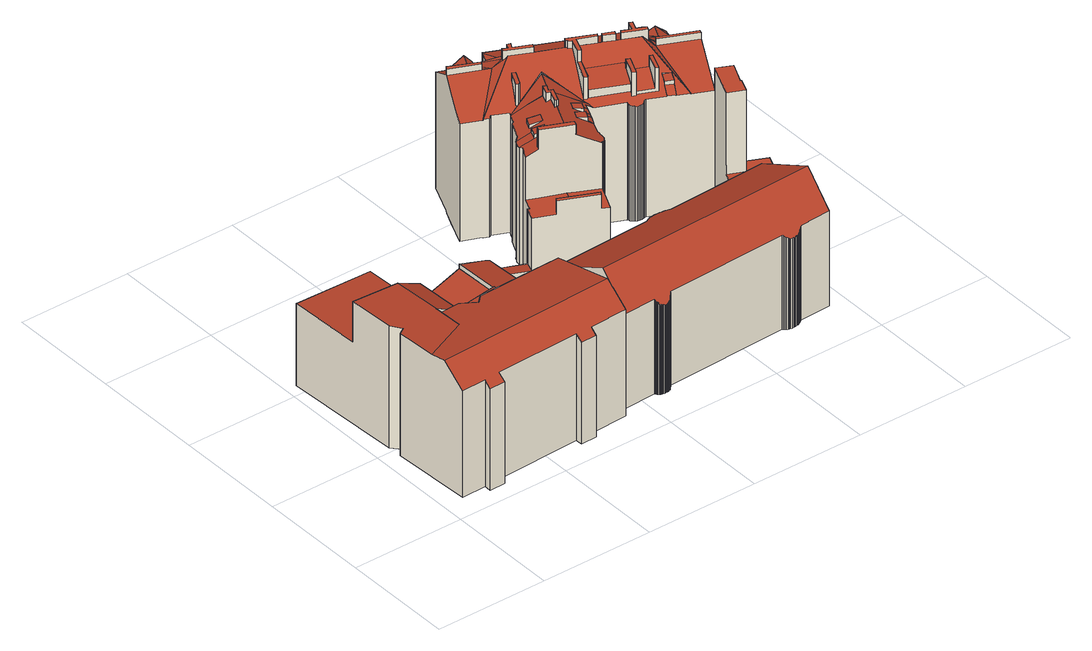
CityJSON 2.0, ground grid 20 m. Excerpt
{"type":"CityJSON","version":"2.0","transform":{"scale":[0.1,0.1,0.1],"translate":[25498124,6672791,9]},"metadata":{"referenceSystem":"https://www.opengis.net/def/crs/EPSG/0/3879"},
"CityObjects":{
"building1":{"type":"Building","attributes":{"dateOfConstruction":"1902-01-01","measuredHeight":23,"class":"Asuinkerrostalot","function":"Muut kerrostalot","usage":"Asuinrakennus","roofType":"2100;2100","storeysAboveGround":4},"address":[{"Country":"Finland","Locality":"Helsinki","ThoroughfareNumber":"9","ThoroughfareName":"Luotsikatu","PostCode":"00160"}],"geometry":[{"type":"Solid","lod":"2","boundaries":[[[[0,1,2,3,4,5,6,7,8,9,10,11,12,13,14,15,16,17,18,19,20,21,22]],[[23,24,16,15]],[[8,25,26,9]],[[27,28,0,22]],[[3,29,30,4]],[[9,26,31,10]],[[16,24,32,17]],[[33,34,35,36,37]],[[18,17,32,38,39]],[[40,34,33]],[[8,7,41,42,43,25]],[[14,13,44,45,36,35]],[[21,46,27,22]],[[11,47,48,12]],[[1,49,50,2]],[[19,51,52,20]],[[53,40,33]],[[45,43,42,37,36]],[[34,54,35]],[[14,35,54,23,15]],[[27,46,52,51,39,38,55,30,29,50,49,28]],[[41,56,57,58,53,33,37,42]],[[20,52,46,21]],[[5,4,30,55,58,57]],[[38,32,24,23,54,34,40,53,58,55]],[[18,39,51,19]],[[45,44,48,47,31,26,25,43]],[[2,50,29,3]],[[0,28,49,1]],[[5,57,56,6]],[[12,48,44,13]],[[41,7,6,56]],[[10,31,47,11]]]],"semantics":{"surfaces":[{"type":"GroundSurface"},{"type":"WallSurface"},{"type":"RoofSurface"}],"values":[[0,1,1,1,1,1,1,2,1,1,1,1,1,1,1,1,2,1,1,1,2,2,1,1,2,1,2,1,1,1,1,1,1]]}}]},
"building2":{"type":"Building","attributes":{"dateOfConstruction":"1902-01-01","measuredHeight":6.5,"class":"Talousrakennukset","usage":"Asuinrakennus","roofType":"2100","storeysAboveGround":2},"address":[{"Country":"Finland","Locality":"Helsinki","ThoroughfareNumber":"9","ThoroughfareName":"Luotsikatu","PostCode":"00160"}],"geometry":[{"type":"Solid","lod":"2","boundaries":[[[[59,60,61,62]],[[60,63,64,65,66,67,61]],[[60,59,68,63]],[[69,70,71,72]],[[73,62,61,67,69,72]],[[65,74,75,76,71,70,66]],[[73,72,71,76]],[[74,65,64,77]],[[77,64,63,68]],[[69,67,66,70]],[[59,62,73,76,75,74,77,68]]]],"semantics":{"surfaces":[{"type":"WallSurface"},{"type":"RoofSurface"},{"type":"GroundSurface"}],"values":[[0,1,0,1,0,0,0,0,0,0,2]]}}]},
"building3":{"type":"Building","attributes":{"dateOfConstruction":"1903-01-01","measuredHeight":5.8,"class":"Lämpimät varastot","function":"Muut varastorakennukset","usage":"Talousrakennus","roofType":"2100;2100","storeysAboveGround":1},"address":[{"Country":"Finland","Locality":"Helsinki","ThoroughfareNumber":"11","ThoroughfareName":"Luotsikatu","PostCode":"00160"}],"geometry":[{"type":"Solid","lod":"2","boundaries":[[[[78,79,80,81]],[[82,83,78,81,84,85,86,87,88]],[[85,89,90,86]],[[81,80,91,84]],[[79,78,83,92,93]],[[86,90,94,87]],[[87,94,95,88]],[[82,96,92,83]],[[89,91,80,79,93,95,94,90]],[[82,88,95,96]],[[89,85,84,91]],[[92,96,95,93]]]],"semantics":{"surfaces":[{"type":"WallSurface"},{"type":"GroundSurface"},{"type":"RoofSurface"}],"values":[[0,1,0,0,0,0,0,0,2,0,0,2]]}}]},
"building4":{"type":"Building","attributes":{"dateOfConstruction":"2012-01-01","measuredHeight":2.6,"usage":"Talousrakennus","roofType":"1000"},"address":[{"Country":"Finland","Locality":"Helsinki"}],"geometry":[{"type":"Solid","lod":"2","boundaries":[[[[97,98,99,100]],[[101,102,103,104]],[[101,100,99,102]],[[102,99,98,103]],[[103,98,97,104]],[[104,97,100,101]]]],"semantics":{"surfaces":[{"type":"RoofSurface"},{"type":"GroundSurface"},{"type":"WallSurface"}],"values":[[0,1,2,2,2,2]]}}]},
"building5":{"type":"Building","attributes":{"dateOfConstruction":"1903-01-01","measuredHeight":23,"class":"Asuinkerrostalot","function":"Muut kerrostalot","usage":"Asuinrakennus","roofType":"2100","storeysAboveGround":4},"address":[{"Country":"Finland","Locality":"Helsinki","ThoroughfareNumber":"11","ThoroughfareName":"Luotsikatu","PostCode":"00160"}],"geometry":[{"type":"Solid","lod":"2","boundaries":[[[[105,106,107,108]],[[109,110,111,112]],[[113,114,115,116]],[[117,118,119,120]],[[121,122,123,124]],[[125,126,127,128]],[[129,130,131,132]],[[133,134,135,136]],[[137,138,139,140]],[[141,142,130,129]],[[143,144,145,146]],[[147,148,149,150]],[[151,113,116,152,153,154,155,147,150,156,157,158,159,137,140,160,161,162,163,125,128,117,120,164,141,129,132,121,124,165,166,133,136,167,168,169,109,112,170,171,172,173,174,175,176,177,178,179,180,181,182,183,184,185,186,187,105,108,188,189,143,146,190,191,192,193,194,195,196]],[[136,135,197,167]],[[161,198,199,162]],[[172,200,201,173]],[[155,202,148,147]],[[156,203,204,157]],[[124,123,205,165]],[[185,206,207,186]],[[195,208,209,196]],[[132,131,122,121]],[[150,149,203,156]],[[153,210,211,154]],[[184,212,206,185]],[[154,211,202,155]],[[191,213,214,192]],[[112,111,215,170]],[[192,214,216,193]],[[196,209,217,151]],[[181,218,219,182]],[[164,220,142,141]],[[221,222,217,209,208,223,216,214,213,224,145,144,225,226,107,106,227,207,206,212,228,219,218]],[[229,230,231,232,233,234,235,201,200,236,215,111,110,237,238,197,135,134,239,205,123,122,131,130,142,220,119,118,127,126,240,199,198,241,139,138,242,243,204,203,149,148,202,211,210,244,115,114,222,221]],[[189,225,144,143]],[[178,231,230,179]],[[165,205,239,166]],[[162,199,240,163]],[[159,242,138,137]],[[108,107,226,188]],[[188,226,225,189]],[[128,127,118,117]],[[163,240,126,125]],[[167,197,238,168]],[[194,223,208,195]],[[169,237,110,109]],[[168,238,237,169]],[[179,230,229,180]],[[151,217,222,114,113]],[[180,229,221,218,181]],[[152,244,210,153]],[[120,119,220,164]],[[174,235,234,175]],[[173,201,235,174]],[[182,219,228,183]],[[146,145,224,190]],[[193,216,223,194]],[[171,236,200,172]],[[177,232,231,178]],[[166,239,134,133]],[[140,139,241,160]],[[157,204,243,158]],[[160,241,198,161]],[[116,115,244,152]],[[186,207,227,187]],[[187,227,106,105]],[[183,228,212,184]],[[170,215,236,171]],[[190,224,213,191]],[[175,234,233,176]],[[176,233,232,177]],[[158,243,242,159]]]],"semantics":{"surfaces":[{"type":"WallSurface"},{"type":"GroundSurface"},{"type":"RoofSurface"}],"values":[[0,0,0,0,0,0,0,0,0,0,0,0,1,0,0,0,0,0,0,0,0,0,0,0,0,0,0,0,0,0,0,0,2,2,0,0,0,0,0,0,0,0,0,0,0,0,0,0,0,0,0,0,0,0,0,0,0,0,0,0,0,0,0,0,0,0,0,0,0,0,0,0]]}}]},
"building6":{"type":"Building","attributes":{"dateOfConstruction":"1912-01-01","measuredHeight":28.3,"class":"Asuinkerrostalot","function":"Muut kerrostalot","usage":"Asuinrakennus","roofType":"2110;2100;1000;9993;3500","storeysAboveGround":6},"address":[{"Country":"Finland","Locality":"Helsinki","ThoroughfareNumber":"14","ThoroughfareName":"Laivastokatu","PostCode":"00160"}],"geometry":[{"type":"MultiSurface","lod":"2","boundaries":[[[245,246,247]],[[248,249,250,251,252]],[[253,254,255,256,257,258,259,260,261,262]],[[263,264,265,266]],[[267,268,269,270,271]],[[272,273,274,275,276,277,278,279,280,281,282,283,284,285,286,287,288,289,290,291,292,293]],[[294,295,296,297,298,299,300]],[[301,302,303,304,305]],[[306,307,308,309,310,311]],[[312,313,314,315]],[[316,317,318,319,320,256,255]],[[321,322,323,324]],[[325,326,327,328,329,281,330,331,332]],[[333,334,335,336]],[[270,333,336]],[[337,338,339,340,341,342,343,344,345,346,347,348,349,350,351,352,353,354,355,356,357,358,359,360,361,362,363,364,365,366,367,368,369,370,371,372,373,374,375]],[[376,377,378,379,380]],[[381,382,383,334,333]],[[384,385,386,387,388,389,390,291,290,391,392,393,394,395,396,397,398,399,400,401,402,403,404,405,406,407,408,409,410,411,412,413,414,415,416,417,418,382,419]],[[420,421,384,333]],[[270,420,333]],[[269,420,270]],[[422,423,424,425,426,427,428,429,430]],[[431,432,433,434,435,436,437,438,439,440]],[[441,442,443,444,246,245]],[[445,446,447,448,449,450,451,452,453,454,455]],[[368,456,283,329,328]],[[457,458,356,355]],[[459,460,362,361]],[[461,462,463,464]],[[465,466,467,468,469,470,471,472,473,474,475,476,477,478,479,480]],[[359,364,481,482]],[[368,367,366,483,484,485,486,487,488,489,490,491,492,493,494,495,496,497,498,499,500,501,502,503,398,397,394,393,504,505,506,507,508,509,510,511,512,513,514,515,516,517,518,519,520,521]],[[522,523,524,525,526,527]],[[528,529,530,507,506,531]],[[532,533,534,535,536,537,538,539,540,541]],[[542,543,544,545,546,547,548]],[[549,550,551,552]],[[553,510,509,554]],[[555,556,557,558]],[[559,560,561,562,563,564,565,566,567,568]],[[569,570,571,572]],[[573,574,575,576]],[[577,499,498,578]],[[502,579,580,581,582]],[[583,584,585]],[[580,583,581]],[[586,587,584,583]],[[580,588,583]],[[589,442,441]],[[590,591,592,580,579]],[[592,588,580]],[[593,594,595,596,597]],[[598,584,587]],[[599,600,601,602,603,587]],[[584,604,605,606]],[[598,607,604,584]],[[598,608,607]],[[249,609,250]],[[298,610,299]],[[611,252,251,612]],[[613,614,615,616]],[[617,618,619,620]],[[621,332,275]],[[325,622,326]],[[623,265,264,624]],[[624,264,263,625]],[[625,263,266,626]],[[267,293,292,268]],[[283,282,329]],[[329,282,281]],[[627,274,273,628]],[[628,273,272,629]],[[253,305,304,254]],[[316,302,301,317]],[[630,311,310,631]],[[337,308,307,338]],[[295,315,314,296]],[[296,314,313]],[[312,315,295]],[[632,324,323,633]],[[633,323,634]],[[321,324,632]],[[275,332,331,276]],[[280,330,281]],[[635,375,374,636]],[[327,370,369,328]],[[328,369,368]],[[637,352,351,638]],[[638,351,350,639]],[[639,350,349,640]],[[640,349,348,641]],[[641,348,347,642]],[[642,347,346,643]],[[643,346,345,644]],[[644,345,344,645]],[[645,344,343,646]],[[646,343,342,647]],[[647,342,341,648]],[[648,341,340,649]],[[277,380,379,278]],[[278,379,378,279]],[[279,378,377,330,280]],[[330,377,376,331]],[[276,331,376,380,277]],[[650,383,382,651]],[[333,419,382,381]],[[652,409,408,653]],[[384,419,333]],[[384,421,385]],[[654,430,429,655]],[[655,429,428,656]],[[656,428,427,622]],[[326,622,427,426,370,327]],[[370,426,425,371]],[[371,425,424,372]],[[372,424,423,657]],[[373,657,423,422,374]],[[636,374,422,430,654]],[[269,440,439,420]],[[386,658,437,436,387]],[[387,436,435,388]],[[388,435,434,389]],[[389,434,433,390]],[[390,433,432,291]],[[414,245,247,415]],[[455,444,443,445]],[[413,441,245,414]],[[480,452,451,465]],[[659,450,449,660]],[[558,449,448,555]],[[661,447,446,662]],[[446,409,652]],[[283,456,284]],[[463,458,457,464]],[[481,460,459,482]],[[663,479,478,664]],[[664,478,477,665]],[[665,477,476,666]],[[666,476,475,667]],[[667,475,474,668]],[[668,474,473,669]],[[669,473,472,670]],[[670,472,471,671]],[[671,471,470,672]],[[672,470,469,673]],[[673,469,468,674]],[[674,468,467,675]],[[675,467,466,676]],[[284,456,521,520,285]],[[582,503,502]],[[499,498,677]],[[678,495,494,679]],[[679,494,493,680]],[[680,493,492,681]],[[681,492,491,682]],[[682,491,490,683]],[[683,490,489,684]],[[684,489,488,685]],[[685,488,487,686]],[[686,487,486,687]],[[687,486,485,688]],[[688,485,484,689]],[[689,484,483,690]],[[368,521,456]],[[519,522,527,520]],[[507,530,508]],[[517,528,531,518]],[[287,540,539,288]],[[288,539,538,289]],[[289,538,537,290,691]],[[290,537,536,391]],[[391,536,535,392]],[[392,535,534,393]],[[393,534,533,504]],[[525,532,541,526]],[[515,542,548,516]],[[394,552,551,395]],[[395,551,550,396]],[[396,550,549,397]],[[397,549,552,394]],[[692,557,556,693]],[[398,568,567,399]],[[399,567,566,400]],[[400,566,565,401]],[[401,565,564,402]],[[402,564,563,403]],[[583,561,560,581]],[[553,572,571,510]],[[510,571,570,511]],[[511,570,569,512]],[[574,577,578,575]],[[404,585,584,405]],[[588,586,583]],[[412,589,441,413]],[[592,597,596,586,588]],[[591,593,597,592]],[[603,598,587]],[[694,601,600,695]],[[406,606,605,407]],[[405,584,606,406]],[[602,608,598,603]],[[696,610,298,697]],[[698,699,700,701,318,317,301,305,253,262,248,252,611]],[[257,256,320,319,339,338,307,306,311,630,702,258]],[[604,607,608,602,601,694,703,704,705,706,707,653,408,407,605]],[[708,709,710,711,712,590,579,502,501,573,576,496,495,678]],[[637,713,714,715,716,717,365,364,359,358,462,461,353,352]],[[718,719,720,626,266,265,623,721,722,723,724,725,726,727]],[[695,728,729,712,711,710,709,708,678,679,680,681,682,683,684,685,686,687,688,689,690,730,717,716,715,714,713,637,638,639,640,641,642,643,644,645,646,647,648,649,731,701,700,699,698,611,612,732,733,734,735,736,737,738,739,696,697,740,613,616,741,617,620,742,627,628,629,743,744,727,726,725,724,723,722,745,746,747,748,749,750,650,651,751,752,753,663,664,665,666,667,668,669,670,671,672,673,674,675,676,754,659,660,692,693,755,661,662,707,706,705,704,703,694]],[[271,270,625,626,720,719,718]],[[624,625,270,336,756,757,758,721,623]],[[250,609,260,259,734,733,732,612,251]],[[744,743,629,272,293,267,271,718,727]],[[615,759,618,617,741,616]],[[758,757,756,747,746,745,722,721]],[[381,382,418,454,453,752,751,651,382]],[[417,416,415,247,246,444,455,454,418]],[[412,411,410,409,446,445,443,442,589]],[[525,524,523,522,519,518,531,506,505,504,533,532]],[[503,582,581,580,581,560,559,568,398]],[[591,590,712,729,728,695,600,599,594,593]],[[595,594,599,587,586,596]],[[574,573,501,500,499,577]],[[576,575,578,498,497,496]],[[562,561,583,585,404,403,563]],[[513,512,569,572,553,554,514]],[[515,514,554,509,544,543,542]],[[545,544,509,508,530,529,546]],[[548,547,546,529,528,517,516]],[[520,527,526,541,540,287,286,285]],[[360,359,482,459,361]],[[460,481,364,363,362]],[[354,353,461,464,457,355]],[[458,463,462,358,357,356]],[[446,652,653,707,662]],[[661,755,693,556,555,448,447]],[[449,558,557,692,660]],[[659,754,676,466,465,451,450]],[[453,452,480,479,663,753,752]],[[268,292,291,432,431,440,269]],[[438,437,658,385,421,420,439]],[[730,690,483,366,365,717]],[[334,383,650,750,749,335]],[[319,318,701,731,649,340,339]],[[309,308,337,375,635,631,310]],[[303,302,316,255,254,304]],[[300,299,610,696,739,738]],[[756,336,335,749,748,747]],[[619,621,275,274,627,742,620]],[[298,297,614,613,740,697]],[[737,736,760,294,300,738]],[[259,258,702,760,736,735,734]],[[262,261,260,609,249,248]],[[630,631,635,636,654,655,656,622,325,332,621,619,618,759,615,614,297,296,313,312,295,294,760,702],[633,634,322,321,632]]],"semantics":{"surfaces":[{"type":"RoofSurface"},{"type":"WallSurface"},{"type":"GroundSurface"}],"values":[0,0,0,0,0,0,0,0,0,0,0,0,0,0,0,0,0,0,0,0,0,0,0,0,0,0,0,0,0,0,0,0,0,0,0,0,0,0,0,0,0,0,0,0,0,0,0,0,0,0,0,0,0,0,0,0,0,0,0,0,1,1,1,1,1,1,1,1,1,1,1,1,1,1,1,1,1,1,1,1,1,1,1,1,1,1,1,1,1,1,1,1,1,1,1,1,1,1,1,1,1,1,1,1,1,1,1,1,1,1,1,1,1,1,1,1,1,1,1,1,1,1,1,1,1,1,1,1,1,1,1,1,1,1,1,1,1,1,1,1,1,1,1,1,1,1,1,1,1,1,1,1,1,1,1,1,1,1,1,1,1,1,1,1,1,1,1,1,1,1,1,1,1,1,1,1,1,1,1,1,1,1,1,1,1,1,1,1,1,1,1,1,1,1,1,1,1,1,1,1,1,1,1,1,1,1,1,1,1,2,0,0,1,1,1,1,1,1,1,1,1,1,1,1,1,1,1,1,1,1,1,1,1,1,1,1,1,1,1,1,1,1,1,1,1,1,1,1,1,1,1,1,1,1,0]}}]},
"building7":{"type":"Building","attributes":{"dateOfConstruction":"1903-01-01","measuredHeight":23.7,"class":"Talousrakennukset","function":"Talousrakennukset","usage":"Talousrakennus","roofType":"1000","storeysAboveGround":2},"address":[{"Country":"Finland","Locality":"Helsinki","ThoroughfareNumber":"13","ThoroughfareName":"Luotsikatu","PostCode":"00160"}],"geometry":[{"type":"Solid","lod":"2","boundaries":[[[[761,762,763,764]],[[765,766,767,763,762,768]],[[769,770,771,772]],[[769,773,774,761,764,775,770]],[[772,771,776,777,778,779,780]],[[767,777,776,775,764,763]],[[777,767,766,778]],[[773,769,772,780]],[[765,779,778,766]],[[774,768,762,761]],[[780,779,765,768,774,773]],[[771,770,775,776]]]],"semantics":{"surfaces":[{"type":"WallSurface"},{"type":"RoofSurface"},{"type":"GroundSurface"}],"values":[[0,1,0,1,2,0,0,0,0,0,0,0]]}}]}
},
"vertices":[
[91,23,22],[92,10,22],[64,9,22],[64,21,22],[20,20,22],[14,162,22],[27,171,22],[13,187,22],[4,399,22],[149,405,22],[153,327,22],[164,327,22],[165,293,22],[141,292,22],[146,189,22],[168,168,22],[182,182,22],[333,186,22],[340,33,22],[272,30,22],[272,18,22],[244,17,22],[243,29,22],[168,168,232],[182,182,229],[4,399,172],[149,405,163],[243,29,218],[91,23,218],[64,21,218],[20,20,218],[153,327,163],[333,186,229],[102,187,238],[123,188,227],[146,189,216],[142,276,216],[98,274,238],[338,74,252],[340,33,217],[102,187,227],[13,187,246],[9,270,246],[9,270,172],[141,292,164],[142,276,164],[244,17,208],[164,327,163],[165,293,163],[92,10,208],[64,9,208],[272,30,217],[272,18,208],[104,134,238],[146,189,227],[18,60,252],[27,171,244],[14,162,246],[17,91,246],
[301,255,32],[301,255,94],[262,253,90],[262,253,32],[303,227,94],[311,221,95],[332,221,97],[327,332,97],[258,329,90],[303,227,32],[258,329,64],[327,332,85],[324,412,86],[254,409,64],[254,409,32],[332,221,32],[328,302,32],[324,412,32],[311,221,32],
[324,412,36],[324,412,94],[376,415,76],[376,415,36],[379,304,36],[328,302,36],[382,412,36],[386,317,36],[386,312,36],[384,309,36],[382,306,36],[386,317,75],[386,312,75],[382,412,75],[328,302,75],[327,326,94],[384,309,75],[382,306,76],[379,304,75],
[350,413,56],[376,415,56],[383,429,56],[349,428,56],[349,428,30],[383,429,30],[376,415,30],[350,413,30],
[524,205,36],[524,205,208],[527,205,208],[527,205,36],[409,27,36],[409,27,198],[408,27,199],[408,27,36],[740,50,36],[740,50,210],[685,48,209],[685,48,36],[428,37,36],[428,37,209],[427,35,208],[427,35,36],[422,30,36],[422,30,202],[421,29,201],[421,29,36],[649,45,36],[649,45,208],[647,46,209],[647,46,36],[424,32,36],[424,32,204],[423,31,203],[423,31,36],[417,27,36],[417,27,199],[415,27,198],[415,27,36],[661,39,36],[661,39,201],[659,40,201],[659,40,36],[425,33,36],[425,33,205],[535,206,36],[535,206,208],[538,206,208],[538,206,36],[675,41,36],[675,41,202],[673,40,201],[673,40,36],[734,204,36],[683,46,36],[681,45,36],[679,43,36],[677,42,36],[671,40,36],[668,39,36],[666,39,36],[664,39,36],[657,40,36],[655,41,36],[653,42,36],[651,43,36],[426,34,36],[419,28,36],[418,28,36],[414,27,36],[412,27,36],[411,27,36],[406,27,36],[405,28,36],[404,28,36],[402,29,36],[401,30,36],[400,31,36],[399,32,36],[398,33,36],[397,34,36],[396,35,36],[340,33,36],[333,188,36],[509,195,36],[511,197,36],[513,199,36],[516,201,36],[518,202,36],[521,204,36],[530,206,36],[532,206,36],[541,205,36],[544,204,36],[547,203,36],[549,202,36],[552,200,36],[554,199,36],[556,197,36],[414,27,198],[655,41,203],[653,42,205],[404,28,201],[402,29,201],[677,42,203],[671,40,201],[668,39,201],[419,28,200],[516,201,210],[518,202,209],[554,199,212],[556,197,213],[681,45,206],[679,43,205],[513,199,211],[544,204,209],[547,203,210],[406,27,199],[549,202,210],[734,204,213],[333,188,213],[509,195,213],[426,34,206],[337,83,266],[738,99,266],[552,200,211],[541,205,209],[532,206,208],[530,206,208],[521,204,209],[511,197,212],[340,33,209],[396,35,209],[397,34,208],[398,33,206],[399,32,205],[400,31,204],[401,30,202],[405,28,200],[411,27,198],[412,27,198],[418,28,199],[651,43,206],[657,40,202],[664,39,201],[666,39,200],[683,46,208],
[557,616,254],[557,650,243],[550,634,242],[441,386,44],[451,408,40],[414,425,40],[386,437,40],[376,415,44],[476,370,141],[479,375,141],[503,364,142],[521,403,142],[482,421,140],[464,429,140],[454,407,140],[451,409,140],[451,408,140],[441,386,140],[519,604,266],[522,609,266],[473,632,266],[470,626,266],[473,543,217],[555,588,273],[548,591,267],[533,598,255],[473,544,217],[482,539,219],[486,541,222],[513,529,221],[511,525,218],[530,530,227],[526,532,227],[540,559,250],[545,556,250],[533,531,229],[549,535,237],[586,545,255],[603,511,237],[616,482,222],[617,484,223],[634,521,253],[644,545,273],[638,548,273],[639,550,274],[636,551,274],[591,571,274],[555,588,274],[473,543,219],[474,456,216],[494,447,229],[500,462,229],[479,472,215],[479,471,215],[474,461,215],[474,458,215],[538,342,166],[541,347,166],[503,364,166],[479,375,166],[476,370,166],[521,403,265],[534,397,265],[537,405,265],[526,410,265],[485,428,265],[482,421,265],[512,439,240],[519,454,240],[500,462,236],[494,447,236],[541,347,140],[538,342,140],[551,336,140],[571,381,140],[534,397,141],[523,463,240],[530,478,240],[511,486,236],[504,471,236],[535,514,235],[556,505,247],[561,502,250],[565,500,252],[586,545,252],[533,531,230],[530,530,229],[511,525,220],[532,654,230],[542,677,230],[527,684,215],[523,676,215],[537,405,247],[534,397,247],[571,381,224],[572,383,224],[574,384,223],[577,385,222],[579,386,221],[581,388,220],[582,391,220],[584,393,220],[585,395,220],[585,398,220],[585,401,221],[585,403,221],[585,406,222],[584,409,223],[592,428,223],[584,432,229],[568,439,239],[574,452,239],[590,445,229],[599,442,223],[602,449,224],[593,453,229],[578,460,239],[584,473,239],[599,466,229],[608,462,224],[612,472,224],[623,467,216],[622,470,218],[619,476,221],[565,500,255],[561,502,258],[556,491,258],[563,488,254],[552,463,254],[550,464,255],[526,410,255],[530,530,266],[533,531,266],[545,556,266],[540,559,266],[526,532,266],[550,663,217],[550,663,218],[554,672,217],[540,632,245],[554,595,269],[560,592,269],[564,601,260],[570,599,260],[565,590,269],[594,577,269],[639,557,269],[684,536,269],[681,531,274],[687,528,274],[690,533,269],[709,525,269],[706,519,274],[714,516,274],[717,521,269],[732,514,269],[739,529,255],[745,527,255],[738,512,269],[747,508,269],[799,533,231],[790,554,218],[794,564,209],[790,566,209],[786,557,218],[783,550,224],[782,547,227],[775,532,240],[759,525,251],[557,616,251],[550,634,240],[557,650,225],[558,652,224],[561,658,218],[532,654,232],[551,597,265],[554,595,271],[550,464,265],[552,463,265],[563,488,265],[556,491,265],[561,502,265],[556,505,265],[549,488,265],[556,485,265],[547,465,265],[555,588,284],[591,571,284],[594,577,284],[565,590,284],[570,599,284],[564,601,284],[560,592,284],[554,595,284],[551,597,284],[548,591,284],[759,525,254],[782,547,244],[783,550,242],[558,652,243],[783,550,226],[786,557,219],[760,568,219],[760,569,219],[714,589,219],[631,626,219],[631,627,219],[587,647,219],[586,647,219],[561,658,219],[558,652,226],[616,482,223],[584,432,237],[590,445,237],[593,453,237],[599,466,237],[592,428,224],[599,442,224],[590,445,230],[584,432,230],[631,627,217],[630,629,217],[628,632,217],[626,635,217],[623,638,217],[620,640,217],[617,642,217],[614,644,217],[611,646,217],[607,647,217],[604,648,217],[600,648,217],[597,648,217],[593,648,217],[589,648,217],[587,647,217],[599,466,230],[593,453,230],[670,446,217],[671,444,215],[672,441,214],[674,439,213],[676,437,213],[678,436,212],[680,434,212],[683,434,212],[685,433,213],[688,433,213],[691,433,214],[693,434,216],[696,435,217],[726,421,217],[732,434,227],[738,448,238],[751,442,238],[745,428,227],[739,415,217],[759,406,217],[744,502,274],[651,544,274],[640,519,254],[639,516,253],[699,489,253],[696,480,246],[701,478,246],[728,466,246],[733,464,246],[720,433,223],[715,436,223],[688,448,223],[687,446,222],[681,449,222],[684,455,226],[624,482,226],[623,481,225],[617,484,225],[616,482,224],[623,481,265],[624,482,265],[639,516,265],[640,519,265],[634,521,265],[617,484,265],[684,455,240],[695,481,250],[696,480,250],[624,482,240],[640,519,286],[651,544,286],[681,531,286],[684,536,286],[639,557,286],[636,551,286],[639,550,286],[638,548,286],[644,545,286],[634,521,286],[687,446,266],[688,448,266],[701,478,266],[696,480,266],[695,481,266],[684,455,266],[681,449,266],[706,519,286],[709,525,286],[690,533,286],[687,528,286],[715,436,228],[688,448,228],[760,569,217],[763,577,217],[718,597,217],[714,589,217],[744,502,286],[752,499,286],[754,504,286],[747,508,286],[738,512,286],[745,527,286],[739,529,286],[732,514,286],[717,521,286],[714,516,286],[720,433,266],[733,464,266],[728,466,266],[715,436,266],[739,415,218],[745,428,228],[732,434,228],[726,421,218],[745,428,235],[732,434,235],[760,406,215],[762,494,253],[752,499,265],[744,502,273],[754,504,266],[799,533,232],[747,508,272],[766,499,256],[767,498,254],[766,499,255],[775,532,242],[793,391,215],[826,465,253],[763,494,253],[826,465,265],[828,471,265],[767,498,265],[766,499,265],[763,494,265],[823,538,220],[828,471,254],[853,526,215],[855,536,208],[826,550,208],[823,538,216],[810,557,232],[794,564,220],[790,554,220],[811,557,232],[826,550,220],[451,409,40],[475,465,215],[376,415,2],[386,437,2],[484,476,2],[484,476,217],[487,479,218],[487,479,2],[501,509,2],[501,509,218],[504,510,219],[504,510,2],[511,525,219],[556,505,248],[473,632,251],[522,609,251],[519,604,255],[470,626,255],[513,529,2],[486,541,2],[482,539,2],[482,421,229],[485,428,229],[504,471,229],[511,486,229],[529,478,240],[526,410,254],[550,464,254],[584,409,2],[585,406,2],[585,403,2],[585,401,2],[585,398,2],[585,395,2],[584,393,2],[582,391,2],[581,388,2],[579,386,2],[577,385,2],[574,384,2],[572,383,2],[554,672,2],[550,663,2],[786,557,40],[790,566,40],[547,465,252],[556,485,252],[549,488,248],[552,463,255],[560,592,270],[631,626,2],[714,589,2],[760,568,2],[786,557,2],[589,648,2],[593,648,2],[597,648,2],[600,648,2],[604,648,2],[607,647,2],[611,646,2],[614,644,2],[617,642,2],[620,640,2],[623,638,2],[626,635,2],[628,632,2],[630,629,2],[738,448,240],[696,435,2],[693,434,2],[691,433,2],[688,433,2],[685,433,2],[683,434,2],[680,434,2],[678,436,2],[676,437,2],[674,439,2],[672,441,2],[671,444,2],[670,446,2],[636,551,272],[718,597,2],[763,577,2],[855,536,2],[853,526,2],[475,465,2],[479,471,2],[441,386,2],[476,370,2],[538,342,2],[551,336,2],[464,429,218],[826,550,2],[811,557,2],[810,557,2],[794,564,2],[790,566,2],[726,421,2],[739,415,2],[759,406,2],[760,406,2],[793,391,2],[592,428,2],[599,442,2],[602,449,2],[608,462,2],[612,472,2],[440,558,217],[449,578,228],[460,604,242],[497,687,215],[497,687,2],[473,632,2],[470,626,2],[460,604,2],[449,578,2],[440,558,2],[828,471,2],[826,465,2],[623,467,2],[571,381,2],[414,425,2],[451,409,2],[454,407,2],[464,429,2],[475,451,2],[474,456,2],[474,458,2],[474,461,2],[479,472,2],[494,494,2],[511,525,2],[473,543,2],[473,544,2],[505,683,2],[517,678,2],[523,675,2],[523,676,2],[527,684,2],[542,677,2],[561,658,2],[586,647,2],[587,647,2],[631,627,2],[760,569,2],[523,675,215],[517,678,215],[505,683,215],[494,494,218],[475,451,218],
[794,317,108],[794,317,257],[766,330,257],[766,330,108],[802,342,257],[819,378,257],[793,391,257],[804,341,257],[811,249,108],[747,249,108],[747,249,20],[811,249,20],[843,323,108],[804,341,108],[732,255,108],[732,255,20],[793,391,20],[819,378,20],[802,342,20],[843,323,20]
]}
